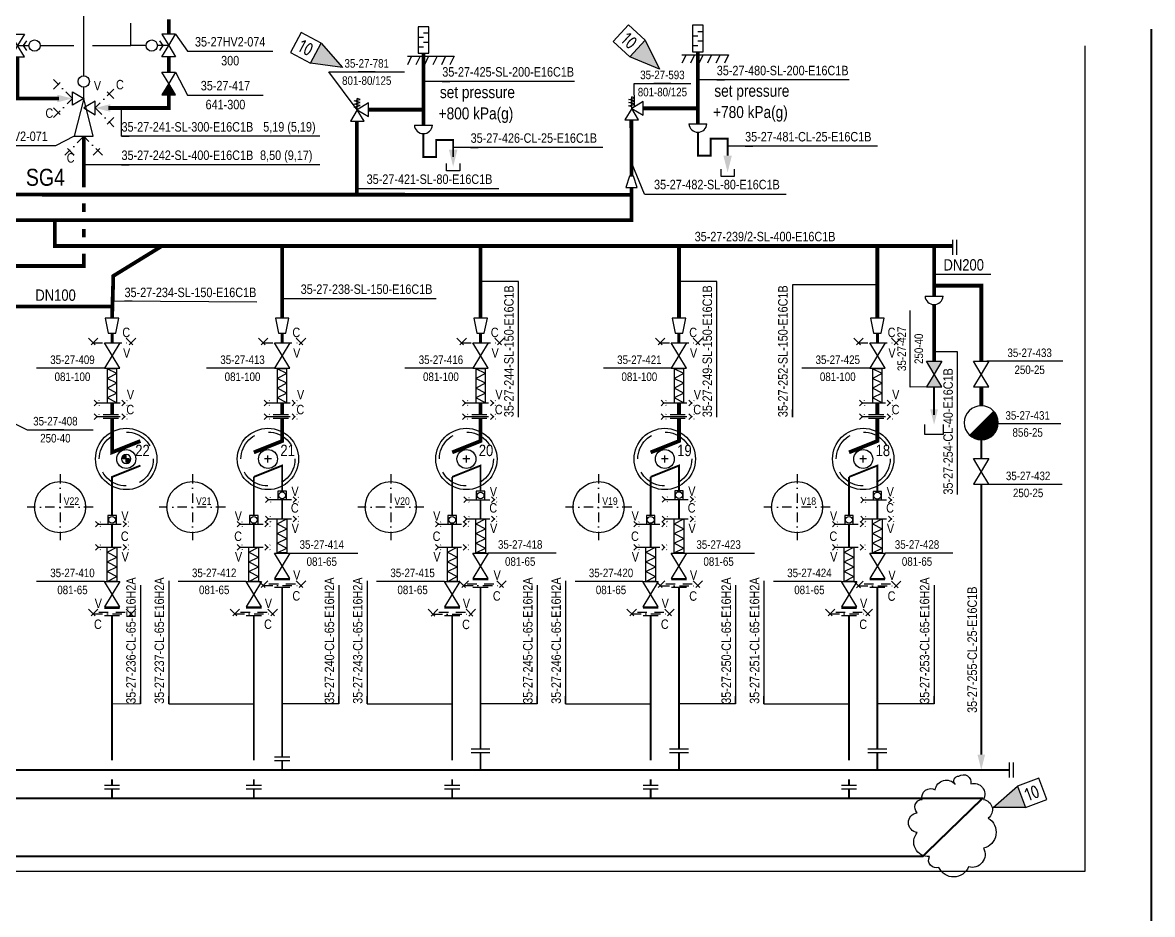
# Model space of a CAD drawing. Header units: millimetres. Extents: x -415 to 12957, y -5 to 599.
# Drawn here: x 7037.9 to 7336.9, y 209.3 to 445.2 of the extents above; entities that cross this region are included whole.
import ezdxf
from ezdxf.enums import TextEntityAlignment as Align

# ---------------------------------------------------------------- set-up
doc = ezdxf.new("R2010")
doc.units = ezdxf.units.MM
doc.header["$LTSCALE"] = 10
doc.header["$MEASUREMENT"] = 0
for name, pattern in [('CENTER', [2, 1.25, -0.25, 0.25, -0.25]), ('DASHDOT2', [0.5, 0.25, -0.125, 0, -0.125]), ('DASHED', [0.75, 0.5, -0.25])]:
    doc.linetypes.add(name, pattern=pattern)
doc.layers.get('0').update_dxf_attribs({"linetype": 'CONTINUOUS'})
for name, color, linetype in [('HOYRYRYHMIEN NIMET', 30, 'CONTINUOUS'), ('KAYTOT', 7, 'CONTINUOUS'), ('KUIVATUSSYLINTERIN_N', 7, 'CONTINUOUS'), ('KUIVATUSSYLINTERIT', 31, 'CONTINUOUS'), ('METALLILETKUT', 7, 'CONTINUOUS'), ('NAKOLASIT', 7, 'CONTINUOUS'), ('P-COND', 4, 'CONTINUOUS'), ('P-CVPOS', 7, 'CONTINUOUS'), ('P-DELIVERY_LIMIT', 1, 'DASHDOT2'), ('P-FITTINGS', 7, 'CONTINUOUS'), ('P-INSTRU', 7, 'CONTINUOUS'), ('P-LINEPOS', 7, 'CONTINUOUS'), ('P-MASS1', 6, 'CONTINUOUS'), ('P-OTHER', 7, 'CONTINUOUS'), ('P-REVISIONS', 1, 'CONTINUOUS'), ('P-STEAM1', 6, 'CONTINUOUS'), ('P-SYMB', 7, 'CONTINUOUS'), ('P-TEXT', 7, 'CONTINUOUS'), ('P-VALVEPOS', 7, 'CONTINUOUS'), ('P-VENTS', 7, 'CONTINUOUS'), ('TEXT', 141, 'CONTINUOUS'), ('VAC-TELA_NUMEROT', 7, 'CONTINUOUS'), ('VAC-TELAT', 31, 'CONTINUOUS'), ('VEDENEROTTIMET', 7, 'CONTINUOUS')]:
    doc.layers.add(name, color=color, linetype=linetype)
doc.styles.add('ARIAL', font='ARIALN.TTF')
doc.styles.add('ARIALN', font='ARIALN.TTF')
doc.styles.add('CTS_REV', font='isocp.shx')
doc.styles.add('MODESTD', font='ARIALN.TTF')
doc.styles.add('ROMANS', font='ARIALN.TTF')
doc.styles.get("Standard").update_dxf_attribs({"font": 'ARIALN.TTF'})

# ---------------------------------------------------------------- blocks, each defined once
blk = doc.blocks.new('LPoist')
at = {"const_width": 3.75}
blk.add_lwpolyline([(1.33, 2.42, -1), (-1.33, 5.08, -5.843182)], format="xyb", dxfattribs=at)
blk.add_circle((0, 3.75), 3.75)
blk = doc.blocks.new('PPI_1100A')
at = {"color": 0, "linetype": 'ByBlock'}
blk.add_line((0, 0), (2, 0), dxfattribs=at)
blk = doc.blocks.new('PPI_0900A')
at = {"color": 0, "linetype": 'ByBlock'}
blk.add_line((-2.5, 0), (2.5, 0), dxfattribs=at)
blk = doc.blocks.new('P7A1100')
at = {"color": 0, "linetype": 'ByBlock'}
for points in [[(-3, -1.8), (-3, 1.8), (0, 0)], [(3, -1.8), (3, 1.8), (0, 0)]]:
    blk.add_lwpolyline(points, close=True, dxfattribs=at)
blk = doc.blocks.new('LAI2587')
for p, q in [((0, 0), (2.5, 0)), ((0, -8.75), (0, 0)), ((2.5, 0), (2.5, -8.75)), ((2.5, -8.75), (0, -8.75))]:
    blk.add_line(p, q)
blk = doc.blocks.new('FLEXIBLE-JOINT')
for p, q in [((1.25, 8.75), (-1.25, 7.5)), ((1.25, 6.25), (-1.25, 7.5)), ((1.25, 6.25), (-1.25, 5)), ((1.25, 3.75), (-1.25, 5)), ((1.25, 3.75), (-1.25, 2.5)), ((1.25, 1.25), (-1.25, 2.5)), ((1.25, 1.25), (-1.25, 0))]:
    blk.add_line(p, q)
at = {"rotation": 180}
blk.add_blockref('LAI2587', (1.25, 0), dxfattribs=at)
blk = doc.blocks.new('PI314')
for p, q in [((0, 2.5), (0, -2.5)), ((1, 2.5), (1, -2.5))]:
    blk.add_line(p, q)
blk = doc.blocks.new('DRIVE-SHAFT')
at = {"layer": 'KAYTOT', "color": 7, "const_width": 2.5}
for points in [[(0, -1.25, -0.414214), (-1.25, 0, -1)], [(0, 1.25, -0.414214), (1.25, 0, -1)]]:
    blk.add_lwpolyline(points, format="xyb", dxfattribs=at)
at = {"layer": 'KAYTOT', "color": 7}
blk.add_circle((0, 0), 2.5, dxfattribs=at)
blk = doc.blocks.new('A$7C4F7')
at = {"layer": 'KAYTOT', "linetype": 'Continuous'}
blk.add_blockref('DRIVE-SHAFT', (1.77, 1.77), dxfattribs=at)
blk = doc.blocks.new('PRO66DD')
h = blk.add_hatch(color=0)
h.paths.add_polyline_path([(-3, 1.8), (-3, -1.8), (0, 0)])
h.paths.add_polyline_path([(3, -1.8), (3, 1.8), (0, 0)])
at = {"layer": 'P-VENTS', "color": 0, "linetype": 'Continuous'}
for points in [[(-3, -1.8), (-3, 1.8), (0, 0)], [(3, -1.8), (3, 1.8), (0, 0)]]:
    blk.add_lwpolyline(points, close=True, dxfattribs=at)
blk = doc.blocks.new('P7A1214')
at = {"color": 0, "linetype": 'ByBlock'}
for p, q in [((-1, 2), (-1, -2)), ((0, 2), (0, -2))]:
    blk.add_line(p, q, dxfattribs=at)
blk = doc.blocks.new('P7A1215')
at = {"color": 0, "linetype": 'ByBlock'}
for p, q in [((0, 2), (0, -2)), ((1, 2), (1, -2))]:
    blk.add_line(p, q, dxfattribs=at)
blk = doc.blocks.new('P7A1305')
at = {"color": 0, "linetype": 'ByBlock'}
blk.add_solid([(-4, -1), (-4, 1), (0, 0)], dxfattribs=at)
blk = doc.blocks.new('A$A739C')
at = {"layer": 'P-VENTS', "linetype": 'Continuous'}
for points in [[(8.2, 6), (11.8, 6), (10, 3)], [(5.7, 0), (9.3, 0), (7.5, 3)]]:
    blk.add_lwpolyline(points, close=True, dxfattribs=at)
for points in [[(10, 3), (0, 5.5), (0, 0.5), (10, 3)], [(10, 3), (13, 3)]]:
    blk.add_lwpolyline(points, dxfattribs=at)
blk.add_lwpolyline([(14.5, 4.5, -1), (14.5, 1.5, -1), (14.5, 4.5)], format="xyb", close=True, dxfattribs=at)
blk = doc.blocks.new('P7A1106')
at = {"color": 0, "linetype": 'ByBlock'}
for p, q in [((3, 1.8), (0, 0)), ((3, -1.8), (3, 1.8)), ((0, 0), (3, -1.8))]:
    blk.add_line(p, q, dxfattribs=at)
blk.add_lwpolyline([(-3, 1.8), (0, 0), (-3, -1.8)], close=True, dxfattribs=at)
blk.add_solid([(3, 1.8), (0, 0), (3, -1.8)], dxfattribs=at)
blk = doc.blocks.new('P7A1329')
at = {"color": 0, "linetype": 'ByBlock'}
for p, q in [((-5, 5), (0, 0)), ((-2.5, 5), (-5, 2.5)), ((0, 0), (5, 5)), ((2.5, 5), (5, 2.5))]:
    blk.add_line(p, q, dxfattribs=at)
blk = doc.blocks.new('PPI_1000A')
at = {"color": 0, "linetype": 'ByBlock'}
blk.add_line((-1, 0), (1, 0), dxfattribs=at)
blk = doc.blocks.new('p7a1370')
at = {"color": 0, "linetype": 'ByBlock'}
for p, q in [((1.25, 1.25), (-1.25, -1.25)), ((-1.25, 1.25), (1.25, -1.25))]:
    blk.add_line(p, q, dxfattribs=at)
blk = doc.blocks.new('A$A7D25')
at = {"layer": 'P-DELIVERY_LIMIT'}
blk.add_lwpolyline([(1.25, 1.25), (11.25, 1.25)], dxfattribs=at)
for p in [(1.25, 1.25), (11.25, 1.25)]:
    blk.add_blockref('p7a1370', p, dxfattribs=at)
blk = doc.blocks.new('P7A1142')
at = {"color": 0, "linetype": 'ByBlock'}
for p, q in [((-0.8, 2.7), (0, 3)), ((0, 0), (0, 3)), ((0.8, 2.3), (-0.8, 2.7)), ((-0.8, 1.9), (0.8, 2.3)), ((0.8, 1.5), (-0.8, 1.9)), ((-0.8, 1.1), (0.8, 1.5)), ((0.8, 0.7), (-0.8, 1.1)), ((0, 0.4), (0.8, 0.7))]:
    blk.add_line(p, q, dxfattribs=at)
for points in [[(0, 0), (-3, -1.8), (-3, 1.8)], [(1.8, -3), (-1.8, -3), (0, 0)]]:
    blk.add_lwpolyline(points, close=True, dxfattribs=at)
blk = doc.blocks.new('ARROW')
blk.add_solid([(-2.5, -1.25), (-2.5, 1.25), (2.5, 0)])
at = {"linetype": 'Continuous', "flags": 1}
blk.add_attdef('SYM_WIDTH', (0, 0), '', height=3, dxfattribs=at)
blk = doc.blocks.new('P7A1245')
at = {"color": 0, "linetype": 'Continuous'}
for points in [[(-2, 1.8), (-2, -1.8)], [(2, 1), (-2, 1.8)], [(2, -1), (2, 1)], [(-2, -1.8), (2, -1)]]:
    blk.add_lwpolyline(points, dxfattribs=at)
blk = doc.blocks.new('PPI_2100A')
at = {"color": 0, "linetype": 'ByBlock'}
blk.add_line((0, 0), (2, 0), dxfattribs=at)
blk = doc.blocks.new('CVE6512')
at = {"color": 0, "linetype": 'Continuous'}
blk.add_lwpolyline([(-1.5, 4.5, -1), (1.5, 4.5, -1), (-1.5, 4.5)], format="xyb", close=True, dxfattribs=at)
for points in [[(0, 0), (0, 3)], [(-1.27, 2.39), (0, 1.5), (1.27, 2.39)]]:
    blk.add_lwpolyline(points, dxfattribs=at)
at = {"layer": 'P-VENTS', "color": 0, "linetype": 'Continuous'}
for points in [[(-3, -1.8), (-3, 1.8), (0, 0)], [(3, -1.8), (3, 1.8), (0, 0)]]:
    blk.add_lwpolyline(points, close=True, dxfattribs=at)
blk = doc.blocks.new('CVE653C')
at = {"color": 0, "linetype": 'Continuous'}
blk.add_lwpolyline([(-1.5, 4.5, -1), (1.5, 4.5, -1), (-1.5, 4.5)], format="xyb", close=True, dxfattribs=at)
for points in [[(0, 0), (0, 3)], [(-1.27, 2.39), (0, 1.5), (1.27, 2.39)]]:
    blk.add_lwpolyline(points, dxfattribs=at)
at = {"layer": 'P-VENTS', "color": 0, "linetype": 'Continuous'}
for points in [[(-3, -1.8), (-3, 1.8), (0, 0)], [(3, -1.8), (3, 1.8), (0, 0)]]:
    blk.add_lwpolyline(points, close=True, dxfattribs=at)
blk = doc.blocks.new('P7A1397')
at = {"color": 0, "linetype": 'ByBlock'}
for p, q in [((-2.7, 0), (-2.7, 2)), ((-0.9, 0), (-0.9, -2)), ((0.9, 0), (0.9, 2)), ((2.7, 0), (2.7, -2))]:
    blk.add_line(p, q, dxfattribs=at)
blk.add_lwpolyline([(5, -2), (5, 2), (-5, 2), (-5, -2)], close=True, dxfattribs=at)
blk = doc.blocks.new('P7A1325')
at = {"color": 0, "linetype": 'ByBlock'}
for p, q in [((-9, -1.5), (-6, 1.5)), ((-9, 1.5), (-6, -1.5)), ((6, -1.5), (9, 1.5)), ((6, 1.5), (9, -1.5))]:
    blk.add_line(p, q, dxfattribs=at)
at = {"color": 0, "linetype": 'CENTER'}
blk.add_line((-7.5, 0), (7.5, 0), dxfattribs=at)
blk = doc.blocks.new('P7A1241')
at = {"color": 0, "linetype": 'ByBlock'}
for p, q in [((0, 3.5), (0, 1)), ((-1, -2), (-1, 2)), ((1, -2), (1, 2)), ((0, -1), (0, -3.5))]:
    blk.add_line(p, q, dxfattribs=at)
blk = doc.blocks.new('P7A1369')
at = {"color": 0, "linetype": 'ByBlock'}
blk.add_lwpolyline([(8, -3), (0, 0), (8, 3)], dxfattribs=at)
blk.add_lwpolyline([(14, -3), (14, 3), (8, 3), (8, -3)], close=True, dxfattribs=at)
blk.add_solid([(8, 3), (8, -3), (0, 0)], dxfattribs=at)
at = {"color": 7, "linetype": 'Continuous', "style": 'CTS_REV'}
blk.add_attdef('A', text='', height=3.5, dxfattribs=at).set_placement((11, 0), align=Align.MIDDLE)
blk = doc.blocks.new('P7A1372')
at = {"color": 0, "linetype": 'ByBlock'}
blk.add_lwpolyline([(-14, 3), (-14, -3), (-8, -3), (-8, 3)], close=True, dxfattribs=at)
blk.add_lwpolyline([(-8, 3), (0, 0), (-8, -3)], dxfattribs=at)
blk.add_solid([(-8, -3), (-8, 3), (0, 0)], dxfattribs=at)
at = {"color": 7, "linetype": 'Continuous', "style": 'CTS_REV'}
blk.add_attdef('A', text='', height=3.5, dxfattribs=at).set_placement((-11, 0), align=Align.MIDDLE)
blk = doc.blocks.new('P7A1210')
at = {"color": 0, "linetype": 'ByBlock'}
blk.add_lwpolyline([(-3, 1.5), (-3, -1.5), (0, -0.5), (0, 0.5)], close=True, dxfattribs=at)

msp = doc.modelspace()

# ---------------------------------------------------------------- linework, layer by layer
at = {"layer": 'KUIVATUSSYLINTERIT', "linetype": 'Continuous'}
for points in [[(7066.25, 329.75), (7064.45, 329.75)], [(7065.35, 328.85), (7065.35, 330.65)], [(7103.75, 329.75), (7101.95, 329.75)], [(7102.85, 328.85), (7102.85, 330.65)], [(7156.25, 329.75), (7154.45, 329.75)], [(7155.35, 328.85), (7155.35, 330.65)], [(7208.75, 329.75), (7206.95, 329.75)], [(7207.85, 328.85), (7207.85, 330.65)], [(7261.25, 329.75), (7259.45, 329.75)], [(7260.35, 328.85), (7260.35, 330.65)]]:
    msp.add_lwpolyline(points, dxfattribs=at)
for centre, radius in [((7065.35, 329.75), 8.11), ((7102.85, 329.75), 8.11), ((7155.35, 329.75), 8.11), ((7207.85, 329.75), 8.11), ((7260.35, 329.75), 8.11), ((7065.36, 329.75), 2.51), ((7102.86, 329.75), 2.51), ((7155.36, 329.75), 2.51), ((7207.86, 329.75), 2.51), ((7260.36, 329.75), 2.51)]:
    msp.add_circle(centre, radius, dxfattribs=at)
at = {"layer": 'KUIVATUSSYLINTERIT', "linetype": 'DASHED', "ltscale": 1.5}
for centre in [(7065.35, 329.75), (7102.85, 329.75), (7155.35, 329.75), (7207.85, 329.75), (7260.35, 329.75)]:
    msp.add_circle(centre, 7.14, dxfattribs=at)
at = {"layer": 'NAKOLASIT'}
for points in [[(7107.73, 319.01), (7107.73, 321.26), (7105.48, 321.26), (7105.48, 319.01)], [(7160.23, 318.97), (7160.23, 321.22), (7157.98, 321.22), (7157.98, 318.97)], [(7212.73, 319.07), (7212.73, 321.32), (7210.48, 321.32), (7210.48, 319.07)], [(7265.23, 318.92), (7265.23, 321.17), (7262.98, 321.17), (7262.98, 318.92)], [(7062.73, 312.52), (7062.73, 314.77), (7060.48, 314.77), (7060.48, 312.52)], [(7100.23, 312.52), (7100.23, 314.77), (7097.98, 314.77), (7097.98, 312.52)], [(7152.73, 312.52), (7152.73, 314.77), (7150.48, 314.77), (7150.48, 312.52)], [(7205.23, 312.52), (7205.23, 314.77), (7202.98, 314.77), (7202.98, 312.52)], [(7257.73, 312.53), (7257.73, 314.78), (7255.48, 314.78), (7255.48, 312.53)]]:
    msp.add_lwpolyline(points, close=True, dxfattribs=at)
at = {"layer": 'NAKOLASIT', "linetype": 'Continuous'}
for centre in [(7106.6, 320.13), (7159.1, 320.09), (7211.6, 320.2), (7264.1, 320.04), (7061.6, 313.65), (7099.1, 313.64), (7151.6, 313.64), (7204.1, 313.64), (7256.6, 313.66)]:
    msp.add_circle(centre, 0.9, dxfattribs=at)
at = {"layer": 'P-COND', "const_width": 0.5}
for points in [[(7336.62, 185.14), (7336.62, 443.48)], [(7279.1, 348.84), (7279.1, 341.34)], [(7106.6, 251), (7106.6, 292.37), (7106.6, 295.75)], [(7159.1, 253.12), (7159.1, 292.37), (7159.1, 295.75)], [(7211.6, 253.12), (7211.6, 292.37), (7211.6, 295.74)], [(7264.1, 253.12), (7264.1, 292.37), (7264.1, 295.75)], [(7061.6, 250), (7061.6, 284.87), (7061.6, 288.24)], [(7099.1, 250), (7099.1, 284.87), (7099.1, 287.5), (7099.1, 288.25)], [(7151.6, 250), (7151.6, 284.87), (7151.6, 288.25)], [(7204.1, 250), (7204.1, 284.87), (7204.1, 288.25)], [(7256.6, 250), (7256.6, 284.87), (7256.6, 288.24)], [(7159.1, 252.12), (7159.1, 247.5)], [(7211.6, 252.12), (7211.6, 247.5)], [(7264.1, 252.12), (7264.1, 247.5)], [(7106.6, 250), (7106.6, 247.5)], [(7061.6, 245), (7061.6, 243.5)], [(7099.1, 245), (7099.1, 243.5)], [(7151.6, 245), (7151.6, 243.5)], [(7204.1, 245), (7204.1, 243.5)], [(7256.6, 245), (7256.6, 243.5)], [(7061.6, 242.5), (7061.6, 240)], [(7099.1, 242.5), (7099.1, 240)], [(7151.6, 242.5), (7151.6, 240)], [(7204.1, 242.5), (7204.1, 240)], [(7256.6, 242.5), (7256.6, 240)], [(7291.94, 240), (7276.08, 224.63), (6985.5, 224.63)]]:
    msp.add_lwpolyline(points, dxfattribs=at)
at = {"layer": 'P-COND', "linetype": 'Continuous'}
for points in [[(7143.98, 415.8, 0.5, 0.5, 0), (7143.98, 409.64, 0.5, 0.5, 0), (7147.36, 409.64, 0.5, 0.5, 0), (7147.36, 414.14, 0.5, 0.5, 0), (7151.86, 414.14, 0.5, 0.5, 0), (7151.86, 409.64, 0, 0, 0)], [(7216.61, 416.16, 0.5, 0.5, 0), (7216.61, 410, 0.5, 0.5, 0), (7219.98, 410, 0.5, 0.5, 0), (7219.98, 414.5, 0.5, 0.5, 0), (7224.48, 414.5, 0.5, 0.5, 0), (7224.48, 410, 0, 0, 0)]]:
    msp.add_lwpolyline(points, format="xyseb", dxfattribs=at)
at = {"layer": 'P-COND', "linetype": 'Continuous', "const_width": 0.5}
for points in [[(7291.6, 334.84), (7291.6, 329.84)], [(7069.1, 328), (7061.6, 325), (7061.6, 314.77)], [(7099.1, 325), (7106.6, 328), (7106.6, 321.26)], [(7151.6, 325), (7159.1, 328), (7159.1, 321.22)], [(7204.1, 325), (7211.6, 328), (7211.6, 321.32)], [(7256.6, 325), (7264.1, 328), (7264.1, 321.17)], [(7099.1, 325), (7099.1, 314.77)], [(7151.6, 325), (7151.6, 314.77)], [(7204.1, 325), (7204.1, 314.77)], [(7256.6, 325), (7256.6, 314.78)], [(7291.6, 323.09), (7291.6, 251.5)], [(7106.6, 319.01), (7106.6, 316.13), (7106.6, 313.88)], [(7159.1, 318.97), (7159.1, 316.13), (7159.1, 313.88)], [(7211.6, 319.07), (7211.6, 316.13), (7211.6, 313.88)], [(7264.1, 318.92), (7264.1, 316.13), (7264.1, 313.88)], [(7061.6, 312.52), (7061.6, 308.63), (7061.6, 306.38)], [(7099.1, 312.52), (7099.1, 308.63), (7099.1, 306.38)], [(7151.6, 312.52), (7151.6, 308.63), (7151.6, 306.38)], [(7204.1, 312.52), (7204.1, 308.63), (7204.1, 306.38)], [(7256.6, 312.53), (7256.6, 308.63), (7256.6, 306.38)], [(7299.1, 247.5), (6981.25, 247.5)], [(7292.13, 240), (6481.92, 240)]]:
    msp.add_lwpolyline(points, dxfattribs=at)
at = {"layer": 'P-CVPOS'}
for points in [[(7078.4, 442.08), (7081.6, 437.61), (7104.1, 437.61)], [(7051.6, 415.1), (7046.6, 412.6), (7024.1, 412.6)]]:
    msp.add_lwpolyline(points, dxfattribs=at)
at = {"layer": 'P-INSTRU'}
for p, q in [((7042.6, 439.08), (7051.48, 439.08)), ((7056.4, 439.08), (7066.6, 439.08))]:
    msp.add_line(p, q, dxfattribs=at)
for points in [[(7054.1, 439.08), (7054.1, 439.08), (7054.1, 455.26), (7038.75, 455.26)], [(7054.1, 431.1), (7054.1, 442.5)], [(7070.6, 439.08), (7066.6, 439.08), (7066.6, 445.06)]]:
    msp.add_lwpolyline(points, dxfattribs=at)
at = {"layer": 'P-INSTRU', "linetype": 'Continuous'}
msp.add_lwpolyline([(6983.75, 220.75), (7319.1, 220.75), (7319.1, 220.75), (7319.1, 439.04)], dxfattribs=at)
at = {"layer": 'P-LINEPOS'}
for points in [[(7183.98, 429.64), (7143.98, 429.64)], [(7256.61, 430), (7216.61, 430)], [(7116.6, 415.1), (7064.1, 415.1), (7064.1, 422.6)], [(7191.48, 412.14), (7151.86, 412.14)], [(7264.11, 412.5), (7224.48, 412.5)], [(7116.6, 407.59), (7054.1, 407.59)], [(7126.47, 401.26), (7163.97, 401.26)], [(7202.51, 399.84), (7240.01, 399.84)], [(7279.1, 378.6), (7294.1, 378.6)], [(7264.1, 375.82), (7241.6, 375.82), (7241.6, 340.82)], [(7106.6, 372.16), (7147.36, 372.16)], [(7285.31, 320.33), (7285.31, 358.09), (7279.1, 358.09)], [(7076.6, 297.5), (7076.6, 265), (7099.1, 265)], [(7129.1, 297.5), (7129.1, 265), (7151.6, 265)], [(7181.6, 297.5), (7181.6, 265), (7204.1, 265)], [(7234.1, 297.5), (7234.1, 265), (7256.6, 265)]]:
    msp.add_lwpolyline(points, dxfattribs=at)
at = {"layer": 'P-MASS1', "const_width": 0.8}
for points in [[(7061.6, 363), (7061.6, 360.5)], [(7106.6, 363), (7106.6, 360.5)], [(7159.1, 363), (7159.1, 360.5)], [(7211.6, 363), (7211.6, 360.5)], [(7264.1, 363), (7264.1, 360.5)]]:
    msp.add_lwpolyline(points, dxfattribs=at)
at = {"layer": 'P-OTHER'}
msp.add_line((7202.51, 399.84), (7199.03, 408.19), dxfattribs=at)
for points in [[(7150.13, 406.01), (7150.13, 407.9)], [(7153.58, 407.9), (7153.58, 406.01)], [(7153.58, 406.01), (7150.13, 406.01)], [(7222.76, 404.5), (7222.76, 406.4)], [(7226.2, 404.5), (7222.76, 404.5)], [(7226.2, 406.4), (7226.2, 404.5)], [(7169.1, 340.82), (7169.1, 376.67), (7159.1, 376.67)], [(7221.6, 340.82), (7221.6, 376.67), (7211.6, 376.67)], [(7069.1, 296.35), (7069.1, 265), (7061.6, 264.87)], [(7121.6, 296.35), (7121.6, 265), (7106.6, 265)], [(7174.1, 296.35), (7174.1, 265), (7159.1, 265)], [(7226.6, 296.35), (7226.6, 265), (7211.6, 265)], [(7279.1, 296.35), (7279.1, 265), (7264.1, 265)]]:
    msp.add_lwpolyline(points, dxfattribs=at)
at = {"layer": 'P-REVISIONS'}
msp.add_lwpolyline([(7274.66, 236.18, -0.666667), (7275.93, 239.68, -0.022897), (7275.93, 239.68, -0.666667), (7279.43, 242.22, 0.280831), (7279.43, 242.22, -0.666667), (7284.69, 243.66, 0.489198), (7284.69, 243.66, -0.666667), (7285.66, 245.88, 0.007699), (7285.66, 245.88, -0.666667), (7288.84, 243.82, 1.199917), (7288.84, 243.82, -0.666667), (7292.18, 239.68, 1.678584), (7292.18, 239.68, -0.666667), (7293.46, 234.75, 2.980018), (7293.46, 234.75, -0.666667), (7292.18, 226.79, 8.434394), (7292.18, 226.79, -0.666667), (7288.2, 221.86, -6.98914), (7288.2, 221.86, -0.666667), (7280.4, 221.7, -1.533651), (7280.4, 221.7, -0.666667), (7277.86, 224.57, -0.628201), (7277.86, 224.57, -0.666667), (7274.67, 230.93, -0.457852), (7274.67, 230.93, -0.891291), (7274.66, 236.18, -0.335568), (7274.66, 236.18, -0.666667), (7274.66, 236.18, -0.357374), (7274.66, 236.18, -0.357374)], format="xyb", dxfattribs=at)
at = {"layer": 'P-STEAM1', "const_width": 1}
for points in [[(7076.6, 442.08), (7076.6, 446.01)], [(7036.6, 436.08), (7036.6, 425.1), (7047.6, 425.1)], [(7076.6, 432.04), (7076.6, 436.08)], [(7060.6, 422.6), (7076.6, 422.6), (7076.6, 426.04)], [(7054.1, 415.1), (7054.12, 401.61)], [(7054.1, 397.33), (7054.1, 395.11)], [(7054.1, 390.61), (7054.1, 388.39)], [(7061.6, 367), (7061.88, 376.13), (7061.88, 378.13), (7074.79, 386.08)], [(7106.6, 367), (7106.6, 386.08)], [(7159.1, 367), (7159.1, 386.08)], [(7211.6, 367), (7211.6, 386.08)], [(7264.1, 367), (7264.1, 386.08)], [(7054.1, 384.07), (7054.1, 380.31)]]:
    msp.add_lwpolyline(points, dxfattribs=at)
at = {"layer": 'P-STEAM1', "linetype": 'Continuous', "const_width": 1}
for points in [[(7143.98, 418.05), (7143.98, 437.1)], [(7216.61, 418.41), (7216.61, 437.46)], [(7126.39, 422.14), (7126.48, 422.14)], [(7129.48, 422.14), (7143.98, 422.14)], [(7199.01, 422.5), (7199.11, 422.5)], [(7202.11, 422.5), (7216.61, 422.5)], [(7126.39, 419.14), (7126.38, 399.65)], [(7199.01, 419.5), (7199.03, 404.52)], [(7199.03, 401.52), (7199.04, 392.92), (7005.37, 392.92)], [(7199.01, 399.63), (6911.79, 399.72)], [(7046.46, 385.58), (7046.46, 393.01)], [(7284.1, 386.08), (7046.46, 386.08)], [(7279.1, 370.59), (7279.1, 355.59)], [(7291.6, 343.84), (7291.6, 348.84)], [(7061.6, 344.63), (7061.6, 341.44)], [(7106.6, 344.62), (7106.6, 341.43)], [(7159.1, 344.63), (7159.1, 341.44)], [(7211.6, 344.62), (7211.6, 341.43)], [(7264.1, 344.63), (7264.1, 341.44)], [(7061.6, 341.44), (7061.6, 342.5)], [(7069.1, 334.5), (7061.6, 331.5), (7061.6, 338.31), (7061.6, 340.44)], [(7099.1, 331.5), (7106.6, 334.5), (7106.6, 338.31), (7106.6, 340), (7106.6, 340.43)], [(7106.6, 341.43), (7106.6, 342.5)], [(7151.6, 331.5), (7159.1, 334.5), (7159.1, 338.31), (7159.1, 340.44)], [(7204.1, 331.5), (7211.6, 334.5), (7211.6, 338.31), (7211.6, 340), (7211.6, 340.43)], [(7256.6, 331.5), (7264.1, 334.5), (7264.1, 338.31), (7264.1, 340.44)], [(7264.1, 341.44), (7264.1, 342.5)]]:
    msp.add_lwpolyline(points, dxfattribs=at)
at = {"layer": 'P-STEAM1', "linetype": 'Continuous'}
for points in [[(7279.1, 386.08, 1, 1, 0), (7279.1, 372.84, 0, 0, 0)], [(6919.97, 380.8, 1, 1, 0), (7054.14, 380.8, 0, 0, 0), (7054.14, 380.8, 0, 0, 0)], [(7291.6, 355.59, 1, 1, 0), (7291.6, 375.59, 1, 1, 0), (7279.1, 375.59, 0, 0, 0)], [(7061.6, 370.09, 1, 1, 0), (7034.1, 370.09, 1, 1, 0), (7034.1, 362.82, 0, 0, 0)]]:
    msp.add_lwpolyline(points, format="xyseb", dxfattribs=at)
at = {"layer": 'P-SYMB'}
for points in [[(7213.48, 436.66), (7212.36, 434.41)], [(7212.36, 436.66), (7224.73, 436.66)], [(7215.73, 436.66), (7214.61, 434.41)], [(7217.98, 436.66), (7216.86, 434.41)], [(7220.23, 436.66), (7219.11, 434.41)], [(7222.48, 436.66), (7221.36, 434.41)], [(7224.73, 436.66), (7223.61, 434.41)], [(7140.86, 436.3), (7139.73, 434.05)], [(7139.73, 436.3), (7152.11, 436.3)], [(7143.11, 436.3), (7141.98, 434.05)], [(7145.36, 436.3), (7144.23, 434.05)], [(7147.61, 436.3), (7146.48, 434.05)], [(7149.86, 436.3), (7148.73, 434.05)], [(7152.11, 436.3), (7150.98, 434.05)]]:
    msp.add_lwpolyline(points, dxfattribs=at)
at = {"layer": 'P-VALVEPOS'}
for points in [[(7078.4, 432.04), (7081.6, 426), (7101.6, 426)], [(7126.48, 422.14), (7118.98, 432.14), (7138.98, 432.14)], [(7199.85, 422.95), (7199.72, 429.1), (7214.72, 429.1)], [(7061.74, 371.56), (7099.91, 371.32)], [(7272.8, 348.76), (7272.8, 369.01)], [(7059.58, 353.75), (7041.6, 353.75)], [(7104.58, 353.75), (7086.6, 353.75)], [(7157.08, 353.75), (7139.1, 353.75)], [(7209.58, 353.75), (7191.6, 353.75)], [(7262.08, 353.75), (7244.1, 353.75)], [(7313.19, 355.59), (7293.09, 355.59)], [(7277.42, 348.84), (7272.8, 348.76)], [(7036.13, 339), (7039.1, 337.5), (7056.6, 337.5)], [(7276.6, 338.84), (7276.6, 336.34), (7281.6, 336.34), (7281.6, 338.84)], [(7312.67, 339.01), (7295.07, 339.01)], [(7312.99, 323.03), (7292.89, 323.03)], [(7108.63, 304.87), (7126.6, 304.87)], [(7161.13, 304.88), (7179.1, 304.88)], [(7213.63, 304.87), (7231.6, 304.87)], [(7266.13, 304.88), (7284.1, 304.88)], [(7059.58, 297.37), (7041.6, 297.37)], [(7097.08, 297.38), (7079.1, 297.38)], [(7149.58, 297.38), (7131.6, 297.38)], [(7202.08, 297.37), (7184.1, 297.37)], [(7254.58, 297.37), (7236.6, 297.37)]]:
    msp.add_lwpolyline(points, dxfattribs=at)
at = {"layer": 'VAC-TELAT', "linetype": 'DASHDOT2'}
for points in [[(7047.85, 325.75), (7047.85, 308.25)], [(7047.85, 325.75), (7047.85, 308.25)], [(7082.85, 325.75), (7082.85, 308.25)], [(7082.85, 325.75), (7082.85, 308.25)], [(7135.35, 325.75), (7135.35, 308.25)], [(7135.35, 325.75), (7135.35, 308.25)], [(7190.35, 325.75), (7190.35, 308.25)], [(7190.35, 325.75), (7190.35, 308.25)], [(7242.85, 325.75), (7242.85, 308.25)], [(7242.85, 325.75), (7242.85, 308.25)], [(7056.6, 317), (7039.1, 317)], [(7091.6, 317), (7074.1, 317)], [(7144.1, 317), (7126.6, 317)], [(7199.1, 317), (7181.6, 317)], [(7251.6, 317), (7234.1, 317)]]:
    msp.add_lwpolyline(points, dxfattribs=at)
at = {"layer": 'VAC-TELAT', "linetype": 'Continuous'}
for centre in [(7047.85, 317), (7082.85, 317), (7135.35, 317), (7190.35, 317), (7242.85, 317)]:
    msp.add_circle(centre, 6.75, dxfattribs=at)
at = {"layer": 'VEDENEROTTIMET'}
for points in [[(7141.6, 418.05), (7146.36, 418.05)], [(7214.22, 418.41), (7218.99, 418.41)], [(7276.72, 372.84), (7281.49, 372.84)]]:
    msp.add_lwpolyline(points, dxfattribs=at)
for centre in [(7143.98, 418.19), (7216.61, 418.55), (7279.1, 372.98)]:
    msp.add_arc(centre, 2.39, 183.296, 356.704, dxfattribs=at)

# ---------------------------------------------------------------- block references
at = {"layer": 'METALLILETKUT', "yscale": 1.028571429000294, "zscale": 1.028571429000294, "rotation": 180}
for p, xscale in [((7061.6, 353.63), -1.028571429000294), ((7106.6, 353.62), -1.028571429000294), ((7159.1, 353.63), -1.028571429000294), ((7211.6, 353.62), -1.028571429000294), ((7264.1, 353.63), -1.028571429000294), ((7106.6, 313.88), 1.028571429000294), ((7159.1, 313.88), 1.028571429000294), ((7211.6, 313.88), 1.028571429000294), ((7264.1, 313.88), 1.028571429000294), ((7061.6, 306.38), 1.028571429000294), ((7099.1, 306.38), 1.028571429000294), ((7151.6, 306.38), 1.028571429000294), ((7204.1, 306.38), 1.028571429000294), ((7256.6, 306.38), 1.028571429000294)]:
    msp.add_blockref('FLEXIBLE-JOINT', p, dxfattribs=dict(at, xscale=xscale))
at = {"layer": 'P-COND', "linetype": 'Continuous', "xscale": 0.900000000000091, "yscale": 0.900000000000091, "zscale": 0.900000000000091, "rotation": 270.0000000000001}
for p in [(7151.86, 409.3), (7224.48, 407.75)]:
    msp.add_blockref('ARROW', p, dxfattribs=at)
at = {"layer": 'P-CVPOS', "color": 140}
msp.add_blockref('PPI_1000A', (7092.85, 437.61), dxfattribs=at)
at = {"layer": 'P-DELIVERY_LIMIT'}
for p, rotation in [((7051.1, 425.1), 90), ((7057.1, 422.6), 270), ((7054.1, 415.1), 180)]:
    msp.add_blockref('P7A1329', p, dxfattribs=dict(at, rotation=rotation))
for p in [(7055.35, 359.25), (7100.35, 359.25), (7152.85, 359.25), (7205.35, 359.25), (7257.85, 359.25), (7100.35, 295.03), (7153.39, 294.99), (7205.35, 294.98), (7257.85, 294.96), (7055.35, 287.5), (7092.85, 287.51), (7197.85, 287.52), (7250.35, 287.5), (7145.26, 287.48)]:
    msp.add_blockref('A$A7D25', p, dxfattribs=at)
at = {"layer": 'P-DELIVERY_LIMIT', "xscale": 0.4899999999999999, "yscale": 0.4899999999999999, "zscale": 0.4899999999999999}
for p in [(7061.27, 344.57), (7106.27, 344.57), (7158.77, 344.57), (7211.27, 344.57), (7263.77, 344.57), (7061.27, 340.97), (7106.27, 340.97), (7158.77, 340.97), (7211.27, 340.97), (7263.77, 340.97), (7106.6, 319), (7159.1, 318.96), (7211.6, 319.07), (7264.1, 318.91), (7106.6, 313.88), (7159.1, 313.88), (7211.6, 313.88), (7264.1, 313.88), (7061.6, 312.51), (7099.1, 312.51), (7151.6, 312.51), (7204.1, 312.51), (7256.6, 312.51), (7061.6, 306.38), (7099.1, 306.38), (7151.6, 306.38), (7204.1, 306.38), (7256.6, 306.38)]:
    msp.add_blockref('P7A1325', p, dxfattribs=at)
at = {"layer": 'P-FITTINGS'}
for name, p, rotation in [('P7A1210', (7199.03, 404.52), 90), ('P7A1214', (7284.1, 385.72), 180), ('P7A1245', (7061.6, 365), 270), ('P7A1245', (7106.6, 365), 270), ('P7A1245', (7159.1, 365), 270), ('P7A1245', (7211.6, 365), 270), ('P7A1245', (7264.1, 365), 270), ('P7A1215', (7061.27, 341.44), 270), ('P7A1215', (7106.27, 341.43), 270), ('P7A1215', (7158.77, 341.44), 270), ('P7A1215', (7211.27, 341.43), 270), ('P7A1215', (7263.77, 341.44), 270), ('P7A1241', (7106.6, 296.75), 90), ('P7A1241', (7159.1, 296.75), 90), ('P7A1241', (7211.6, 296.74), 90), ('P7A1241', (7264.1, 296.75), 90), ('P7A1241', (7061.6, 289.24), 90), ('P7A1241', (7099.1, 289.25), 90), ('P7A1241', (7151.6, 289.25), 90), ('P7A1241', (7204.1, 289.25), 90), ('P7A1241', (7256.6, 289.24), 90), ('P7A1215', (7106.6, 250), 90), ('P7A1214', (7299.1, 247.5), 180), ('P7A1215', (7061.6, 242.5), 90), ('P7A1215', (7099.1, 242.5), 90), ('P7A1215', (7151.6, 242.5), 90), ('P7A1215', (7204.1, 242.5), 90), ('P7A1215', (7256.6, 242.5), 90)]:
    msp.add_blockref(name, p, dxfattribs=dict(at, rotation=rotation))
at = {"layer": 'P-LINEPOS', "color": 140}
for name, p in [('PPI_1100A', (7148.98, 429.64)), ('PPI_1100A', (7221.61, 430)), ('PPI_1100A', (7064.1, 415.1)), ('PPI_1100A', (7156.48, 412.14)), ('PPI_1100A', (7229.11, 412.5)), ('PPI_1100A', (7064.1, 407.59)), ('PPI_1100A', (7128.97, 401.26)), ('PPI_1100A', (7205.01, 399.84)), ('PPI_2100A', (7215.76, 386.08)), ('PPI_1100A', (7064.91, 371.54)), ('PPI_1100A', (7111.51, 372.16))]:
    msp.add_blockref(name, p, dxfattribs=at)
at = {"layer": 'P-LINEPOS', "color": 140, "rotation": 90}
for p in [(7169.1, 340.82), (7221.6, 340.82), (7241.6, 340.82), (7285.31, 320.33), (7069.1, 265), (7076.6, 265), (7121.6, 265), (7129.1, 265), (7174.1, 265), (7181.6, 265), (7226.6, 265), (7234.1, 265), (7279.1, 265), (7291.68, 262.59)]:
    msp.add_blockref('PPI_1100A', p, dxfattribs=at)
at = {"layer": 'P-OTHER', "xscale": -0.4899999999999999, "yscale": 0.4899999999999999, "zscale": 0.4899999999999999}
msp.add_blockref('A$7C4F7', (7066.22, 328.88), dxfattribs=at)
at = {"layer": 'P-OTHER', "rotation": 90.00000000000001}
for p in [(7159.1, 252.12), (7211.6, 252.12), (7264.1, 252.12)]:
    msp.add_blockref('PI314', p, dxfattribs=at)
at = {"layer": 'P-REVISIONS'}
for name, p, rotation in [('P7A1372', (7122.54, 433.34), 331.8274886786796), ('P7A1372', (7206.47, 432.87), 317.0312848284326), ('P7A1369', (7294.75, 237.55), 20.63873615964971)]:
    msp.add_blockref(name, p, dxfattribs=dict(at, rotation=rotation)).add_auto_attribs({'A': '10'})
at = {"layer": 'P-SYMB', "xscale": 0.7, "yscale": 0.7, "zscale": 0.7, "rotation": 270}
for p in [(7143.98, 440.6), (7216.61, 440.96)]:
    msp.add_blockref('P7A1397', p, dxfattribs=at)
at = {"layer": 'P-SYMB'}
msp.add_blockref('P7A1305', (7051.1, 425.1), dxfattribs=at)
for p, rotation in [((7057.1, 422.6), 180), ((7279.1, 338.84), 270), ((7291.6, 247.5), 270)]:
    msp.add_blockref('P7A1305', p, dxfattribs=dict(at, rotation=rotation))
at = {"layer": 'P-SYMB', "xscale": -1.199999999999818, "yscale": 1.199999999999818, "zscale": 1.199999999999818}
msp.add_blockref('LPoist', (7291.6, 334.84), dxfattribs=at)
at = {"layer": 'P-VALVEPOS', "color": 140, "yscale": 0.9, "zscale": 0.9}
for p, xscale in [((7128.98, 432.14), -0.9), ((7207.22, 429.1), -0.9), ((7051.12, 353.75), -0.9), ((7096.12, 353.75), -0.9), ((7148.62, 353.75), -0.9), ((7201.12, 353.75), -0.9), ((7253.62, 353.75), -0.9), ((7304.39, 355.59), -0.9), ((7303.87, 339.01), -0.9), ((7046.6, 337.5), -0.9), ((7303.99, 323.03), -0.9), ((7117.09, 304.87), 0.9), ((7169.59, 304.88), 0.9), ((7222.09, 304.87), 0.9), ((7274.59, 304.88), 0.9), ((7051.12, 297.37), -0.9), ((7088.62, 297.38), -0.9), ((7141.12, 297.38), -0.9), ((7193.62, 297.37), -0.9), ((7246.12, 297.37), -0.9)]:
    msp.add_blockref('PPI_0900A', p, dxfattribs=dict(at, xscale=xscale))
at = {"layer": 'P-VALVEPOS', "color": 140}
msp.add_blockref('PPI_0900A', (7091.6, 426), dxfattribs=at)
at = {"layer": 'P-VALVEPOS', "color": 140, "xscale": -0.9, "yscale": 0.9, "zscale": 0.9, "rotation": 270}
msp.add_blockref('PPI_0900A', (7272.8, 358.89), dxfattribs=at)
at = {"layer": 'P-VENTS'}
for name, p, rotation in [('CVE6512', (7036.6, 439.08), 270), ('CVE653C', (7076.6, 439.08), 90), ('A$A739C', (7057.1, 415.1), 90), ('P7A1106', (7076.6, 429.04), 270)]:
    msp.add_blockref(name, p, dxfattribs=dict(at, rotation=rotation))
at = {"layer": 'P-VENTS', "xscale": -1}
for p in [(7126.48, 422.14), (7199.11, 422.5)]:
    msp.add_blockref('P7A1142', p, dxfattribs=at)
at = {"layer": 'P-VENTS', "rotation": 270}
for name, p, xscale, yscale, zscale in [('P7A1100', (7061.6, 357.13), 1.125, 1.125, 1.125), ('P7A1100', (7106.6, 357.12), 1.125, 1.125, 1.125), ('P7A1100', (7159.1, 357.13), 1.125, 1.125, 1.125), ('P7A1100', (7211.6, 357.12), 1.125, 1.125, 1.125), ('P7A1100', (7264.1, 357.13), 1.125, 1.125, 1.125), ('PRO66DD', (7279.1, 352.22), 1.125000000000022, 1.125000000000022, 1.125000000000022), ('P7A1100', (7291.6, 352.22), 1.125, 1.125, 1.125), ('P7A1100', (7291.6, 326.47), 1.125, 1.125, 1.125), ('P7A1100', (7106.6, 301.5), 1.125, 1.125, 1.125), ('P7A1100', (7159.1, 301.5), 1.125, 1.125, 1.125), ('P7A1100', (7211.6, 301.5), 1.125, 1.125, 1.125), ('P7A1100', (7264.1, 301.5), 1.125, 1.125, 1.125), ('P7A1100', (7061.6, 294), 1.125, 1.125, 1.125), ('P7A1100', (7099.1, 294), 1.125, 1.125, 1.125), ('P7A1100', (7151.6, 294), 1.125, 1.125, 1.125), ('P7A1100', (7204.1, 294), 1.125, 1.125, 1.125), ('P7A1100', (7256.6, 294), 1.125, 1.125, 1.125)]:
    msp.add_blockref(name, p, dxfattribs=dict(at, xscale=xscale, yscale=yscale, zscale=zscale))

# ---------------------------------------------------------------- texts
at = {"layer": 'HOYRYRYHMIEN NIMET', "linetype": 'Continuous', "style": 'MODESTD'}
msp.add_text('SG4', height=4.5, dxfattribs=at).set_placement((7038.8, 402.01))
at = {"layer": 'KUIVATUSSYLINTERIN_N', "style": 'ARIALN'}
for s, p in [('22', (7067.74, 332.02)), ('21', (7106.14, 332.02)), ('20', (7158.64, 332.02)), ('19', (7211.14, 332.02)), ('18', (7263.64, 332.02))]:
    msp.add_text(s, height=3, dxfattribs=at).set_placement(p, align=Align.MIDDLE_LEFT)
at = {"layer": 'P-CVPOS', "color": 140, "style": 'ARIAL'}
for s, p in [('35-27HV2-074', (7092.85, 440.11)), ('300', (7092.85, 435.11)), ('35-27PV2-071', (7035.35, 415.1))]:
    msp.add_text(s, height=2.5, dxfattribs=at).set_placement(p, align=Align.MIDDLE)
at = {"layer": 'P-DELIVERY_LIMIT', "style": 'ROMANS'}
for tag, p in [('V', (7056.78, 427.27)), ('C', (7062.64, 427.52)), ('C', (7043.97, 419.99)), ('C', (7049.61, 408.13))]:
    msp.add_attdef(tag, p, '', height=2.5, dxfattribs=at)
at = {"layer": 'P-DELIVERY_LIMIT', "linetype": 'Continuous', "style": 'ROMANS'}
for p in [(7066.38, 361.98), (7111.38, 361.98), (7163.88, 361.98), (7216.38, 361.98), (7268.88, 361.98), (7067.45, 341.57), (7112.45, 341.57), (7164.95, 341.57), (7217.45, 341.57), (7269.95, 341.57), (7110.98, 315.56), (7163.48, 315.56), (7215.98, 315.56), (7268.48, 315.56), (7065.98, 308.06), (7095.98, 308.06), (7148.48, 308.06), (7200.98, 308.06), (7253.48, 308.06), (7111.38, 292.3), (7164.42, 292.27), (7216.38, 292.25), (7268.88, 292.24), (7058.88, 284.78), (7103.88, 284.79), (7156.29, 284.75), (7208.88, 284.8), (7261.38, 284.77)]:
    msp.add_attdef('C', text='', height=2.5, rotation=359.8896, dxfattribs=at).set_placement(p, align=Align.RIGHT)
for p in [(7064.51, 356.56), (7109.51, 356.55), (7162.01, 356.56), (7214.51, 356.56), (7267.01, 356.56), (7065.52, 345.54), (7110.52, 345.53), (7163.02, 345.54), (7215.52, 345.53), (7268.02, 345.54), (7109.05, 319.92), (7161.55, 319.88), (7214.05, 319.99), (7266.55, 319.84), (7064.05, 313.43), (7094.05, 313.43), (7146.55, 313.43), (7199.05, 313.43), (7251.55, 313.43), (7109.11, 310.13), (7161.61, 310.13), (7214.11, 310.13), (7266.61, 310.13), (7064.11, 302.63), (7094.11, 302.63), (7146.61, 302.63), (7199.11, 302.63), (7251.61, 302.63), (7109.51, 297.82), (7162.54, 297.78), (7214.51, 297.76), (7267.01, 297.75), (7057.01, 290.29), (7102.01, 290.3), (7154.41, 290.27), (7207.01, 290.31), (7259.51, 290.29)]:
    msp.add_attdef('V', p, '', height=2.5, rotation=359.8896, dxfattribs=at)
at = {"layer": 'P-LINEPOS', "color": 140, "style": 'ARIAL'}
for s, p in [('35-27-480-SL-200-E16C1B', (7221.61, 432.5)), ('35-27-425-SL-200-E16C1B', (7148.98, 432.14)), ('35-27-241-SL-300-E16C1B', (7064.1, 417.6)), ('5,19 (5,19)', (7101.6, 417.6)), ('35-27-426-CL-25-E16C1B', (7156.48, 414.64)), ('35-27-481-CL-25-E16C1B', (7229.11, 415)), ('35-27-242-SL-400-E16C1B', (7064.1, 410.09)), ('8,50 (9,17)', (7100.77, 410.09)), ('35-27-421-SL-80-E16C1B', (7128.97, 403.76)), ('35-27-482-SL-80-E16C1B', (7205.01, 402.34)), ('35-27-239/2-SL-400-E16C1B', (7215.76, 388.58)), ('35-27-234-SL-150-E16C1B', (7064.91, 373.82)), ('35-27-238-SL-150-E16C1B', (7111.51, 374.66))]:
    msp.add_text(s, height=2.5, dxfattribs=at).set_placement(p, align=Align.MIDDLE_LEFT)
for s, p in [('35-27-244-SL-150-E16C1B', (7166.6, 340.82)), ('35-27-249-SL-150-E16C1B', (7219.1, 340.82)), ('35-27-252-SL-150-E16C1B', (7239.1, 340.82)), ('35-27-254-CL-40-E16C1B', (7282.81, 320.33)), ('35-27-236-CL-65-E16H2A', (7066.6, 265)), ('35-27-237-CL-65-E16H2A', (7074.1, 265)), ('35-27-240-CL-65-E16H2A', (7119.1, 265)), ('35-27-243-CL-65-E16H2A', (7126.6, 265)), ('35-27-245-CL-65-E16H2A', (7171.6, 265)), ('35-27-246-CL-65-E16H2A', (7179.1, 265)), ('35-27-250-CL-65-E16H2A', (7224.1, 265)), ('35-27-251-CL-65-E16H2A', (7231.6, 265)), ('35-27-253-CL-65-E16H2A', (7276.6, 265)), ('35-27-255-CL-25-E16C1B', (7289.18, 262.59))]:
    msp.add_text(s, height=2.5, rotation=90, dxfattribs=at).set_placement(p, align=Align.MIDDLE_LEFT)
at = {"layer": 'P-TEXT', "style": 'ARIALN'}
for s, p in [('DN200', (7281.6, 381.1)), ('DN100', (7041.31, 373.09))]:
    msp.add_text(s, height=3, dxfattribs=at).set_placement(p, align=Align.MIDDLE_LEFT)
at = {"layer": 'P-VALVEPOS', "color": 140, "style": 'ARIAL'}
for s, height, p in [('35-27-781', 2.25, (7128.98, 434.39)), ('801-80/125', 2.25, (7128.98, 429.89)), ('35-27-593', 2.25, (7207.22, 431.35)), ('35-27-417', 2.5, (7091.6, 428.5)), ('801-80/125', 2.25, (7207.22, 426.85)), ('641-300', 2.5, (7091.6, 423.5)), ('35-27-433', 2.25, (7304.39, 357.84)), ('35-27-409', 2.25, (7051.12, 356)), ('35-27-413', 2.25, (7096.12, 356)), ('35-27-416', 2.25, (7148.62, 356)), ('35-27-421', 2.25, (7201.12, 356)), ('35-27-425', 2.25, (7253.62, 356)), ('250-25', 2.25, (7304.39, 353.34)), ('081-100', 2.25, (7051.12, 351.5)), ('081-100', 2.25, (7096.12, 351.5)), ('081-100', 2.25, (7148.62, 351.5)), ('081-100', 2.25, (7201.12, 351.5)), ('081-100', 2.25, (7253.62, 351.5)), ('35-27-408', 2.25, (7046.6, 339.75)), ('35-27-431', 2.25, (7303.87, 341.26)), ('856-25', 2.25, (7303.87, 336.76)), ('250-40', 2.25, (7046.6, 335.25)), ('35-27-432', 2.25, (7303.99, 325.28)), ('250-25', 2.25, (7303.99, 320.78)), ('35-27-414', 2.25, (7117.09, 307.12)), ('35-27-418', 2.25, (7169.59, 307.13)), ('35-27-423', 2.25, (7222.09, 307.12)), ('35-27-428', 2.25, (7274.59, 307.13)), ('081-65', 2.25, (7117.09, 302.62)), ('081-65', 2.25, (7169.59, 302.63)), ('081-65', 2.25, (7222.09, 302.62)), ('081-65', 2.25, (7274.59, 302.63)), ('35-27-410', 2.25, (7051.12, 299.62)), ('35-27-412', 2.25, (7088.62, 299.63)), ('35-27-415', 2.25, (7141.12, 299.63)), ('35-27-420', 2.25, (7193.62, 299.62)), ('35-27-424', 2.25, (7246.12, 299.62)), ('081-65', 2.25, (7051.12, 295.12)), ('081-65', 2.25, (7088.62, 295.13)), ('081-65', 2.25, (7141.12, 295.13)), ('081-65', 2.25, (7193.62, 295.12)), ('081-65', 2.25, (7246.12, 295.12))]:
    msp.add_text(s, height=height, dxfattribs=at).set_placement(p, align=Align.MIDDLE)
for s, p in [('35-27-427', (7270.55, 358.89)), ('250-40', (7275.05, 358.89))]:
    msp.add_text(s, height=2.25, rotation=90, dxfattribs=at).set_placement(p, align=Align.MIDDLE)
at = {"layer": 'TEXT', "style": 'ARIALN'}
for s, p in [('set pressure', (7148.34, 425.2)), ('set pressure', (7220.96, 425.56)), ('+800 kPa(g)', (7148.01, 419.58)), ('+780 kPa(g)', (7220.64, 419.94))]:
    msp.add_text(s, height=3.15, dxfattribs=at).set_placement(p)
at = {"layer": 'VAC-TELA_NUMEROT', "style": 'ARIALN'}
for s, p in [('V22', (7048.81, 318.6)), ('V21', (7083.81, 318.6)), ('V20', (7136.31, 318.6)), ('V19', (7191.31, 318.6)), ('V18', (7243.81, 318.6))]:
    msp.add_text(s, height=2, dxfattribs=at).set_placement(p, align=Align.MIDDLE_LEFT)

doc.saveas('drawing.dxf')
